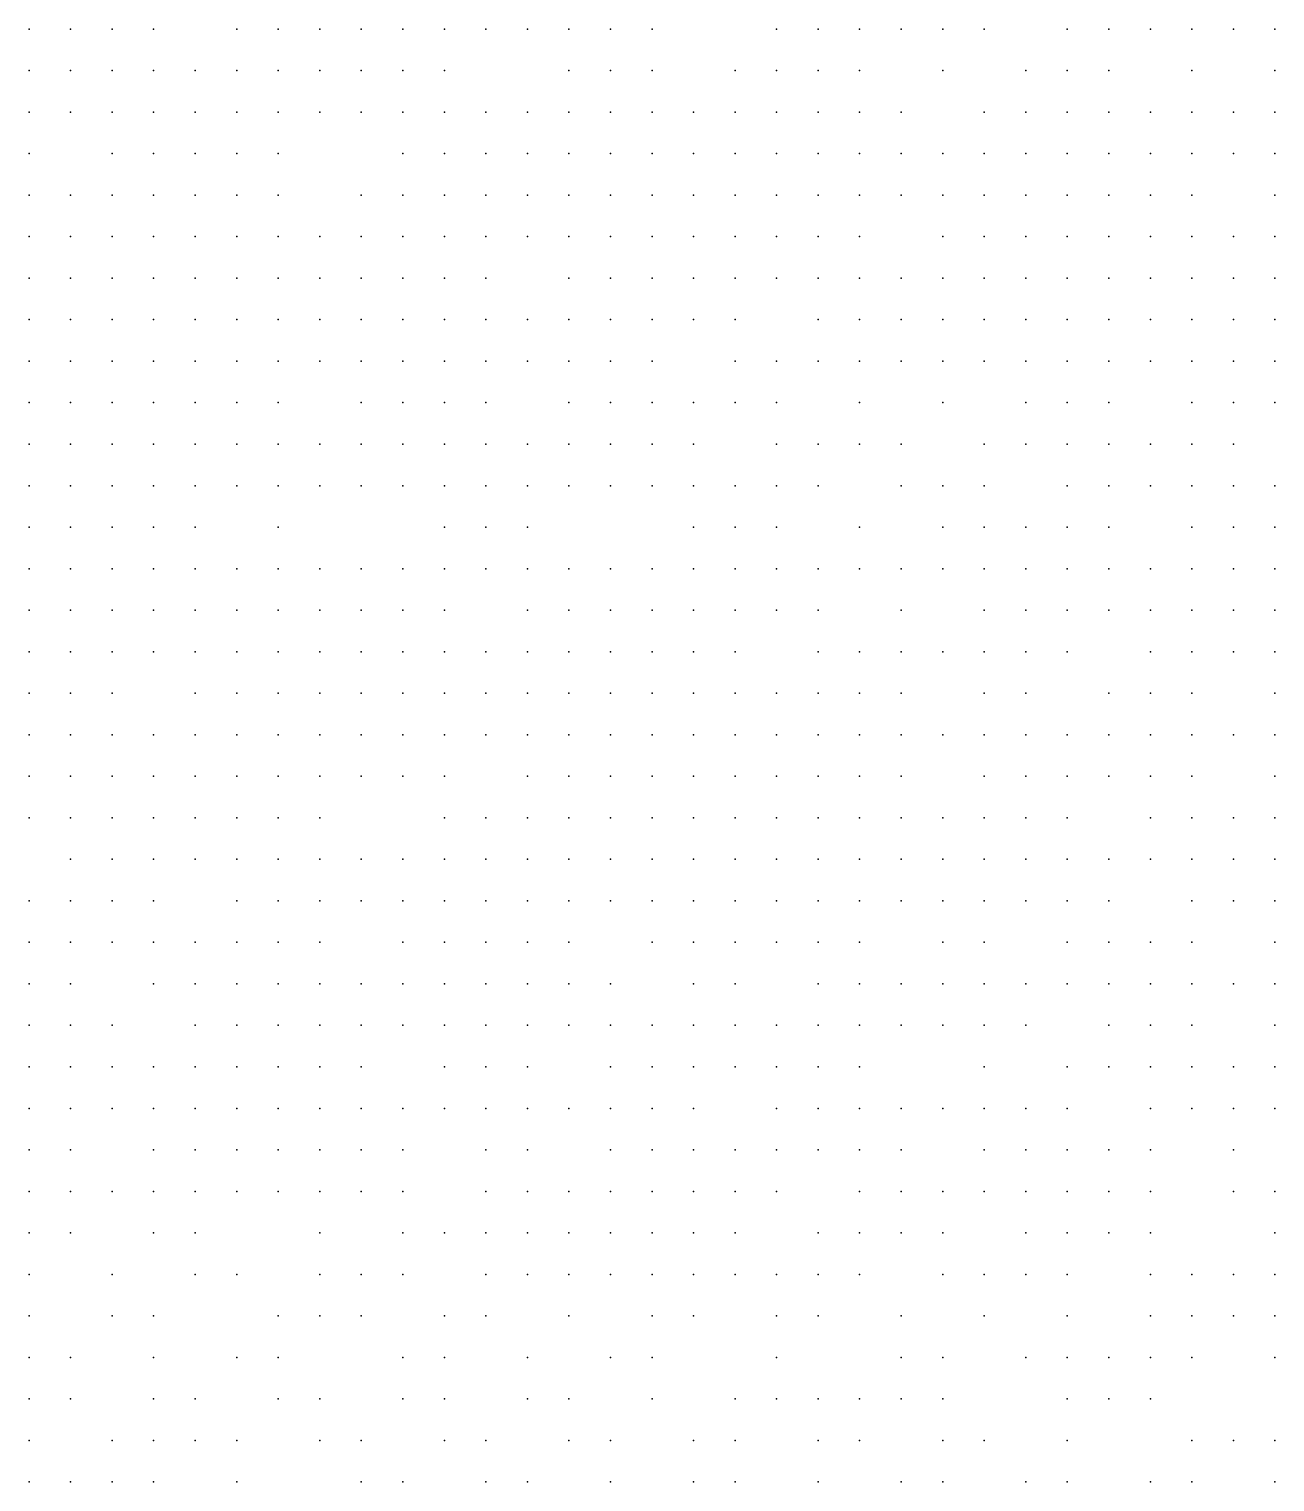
# Model space of a CAD drawing. Extents: x 429 to 793, y 817 to 1241.
# Drawn here: x 520.62 to 542.52, y 1108.61 to 1134.16 of the extents above; entities that cross this region are included whole.
import ezdxf

# ---------------------------------------------------------------- set-up
doc = ezdxf.new("R2010")
doc.units = 0

msp = doc.modelspace()

# ---------------------------------------------------------------- linework, layer by layer
for p in [(520.62, 1134.16, 231.803), (521.35, 1134.16, 232.277), (522.08, 1134.16, 232.74), (522.81, 1134.16, 233.203), (524.27, 1134.16, 233.988), (525, 1134.16, 234.11), (525.73, 1134.16, 234.583), (526.46, 1134.16, 235.17), (527.19, 1134.16, 235.437), (527.92, 1134.16, 235.853), (528.65, 1134.16, 236.253), (529.38, 1134.16, 236.783), (530.11, 1134.16, 237.093), (530.84, 1134.16, 237.527), (531.57, 1134.16, 237.705), (533.76, 1134.16, 238.78), (534.49, 1134.16, 239.29), (535.22, 1134.16, 239.53), (535.95, 1134.16, 239.827), (536.68, 1134.16, 240.095), (537.41, 1134.16, 240.392), (538.87, 1134.16, 241.235), (539.6, 1134.16, 241.522), (540.33, 1134.16, 241.81), (541.06, 1134.16, 242.065), (541.79, 1134.16, 242.043), (542.52, 1134.16, 242.32), (520.62, 1133.43, 231.485), (521.35, 1133.43, 232.2), (522.08, 1133.43, 232.433), (522.81, 1133.43, 232.897), (523.54, 1133.43, 233.36), (524.27, 1133.43, 233.813), (525, 1133.43, 234.354), (525.73, 1133.43, 234.72), (526.46, 1133.43, 235.137), (527.19, 1133.43, 235.553), (527.92, 1133.43, 235.97), (530.11, 1133.43, 236.86), (530.84, 1133.43, 237.438), (531.57, 1133.43, 237.943), (533.03, 1133.43, 238.36), (533.76, 1133.43, 238.75), (534.49, 1133.43, 239.14), (535.22, 1133.43, 239.56), (536.68, 1133.43, 240.125), (538.14, 1133.43, 240.633), (538.87, 1133.43, 241.012), (539.6, 1133.43, 241.278), (541.06, 1133.43, 241.72), (542.52, 1133.43, 242.275), (520.62, 1132.7, 231.638), (521.35, 1132.7, 232.234), (522.08, 1132.7, 232.521), (522.81, 1132.7, 233.073), (523.54, 1132.7, 233.337), (524.27, 1132.7, 234.028), (525, 1132.7, 234.363), (525.73, 1132.7, 234.68), (526.46, 1132.7, 235.205), (527.19, 1132.7, 235.411), (527.92, 1132.7, 235.691), (528.65, 1132.7, 236.37), (529.38, 1132.7, 236.77), (530.11, 1132.7, 237.17), (530.84, 1132.7, 237.338), (531.57, 1132.7, 237.643), (532.3, 1132.7, 238.115), (533.03, 1132.7, 238.42), (533.76, 1132.7, 238.81), (534.49, 1132.7, 239.2), (535.22, 1132.7, 239.32), (535.95, 1132.7, 239.858), (537.41, 1132.7, 240.359), (538.14, 1132.7, 240.607), (538.87, 1132.7, 240.847), (539.6, 1132.7, 241.087), (540.33, 1132.7, 241.454), (541.06, 1132.7, 241.63), (541.79, 1132.7, 241.952), (542.52, 1132.7, 242.185), (520.62, 1131.97, 231.527), (522.08, 1131.97, 232.498), (522.81, 1131.97, 232.762), (523.54, 1131.97, 233.049), (524.27, 1131.97, 233.671), (525, 1131.97, 234.005), (527.19, 1131.97, 235.338), (527.92, 1131.97, 235.897), (528.65, 1131.97, 236.178), (529.38, 1131.97, 236.46), (530.11, 1131.97, 236.697), (530.84, 1131.97, 237.083), (531.57, 1131.97, 237.506), (532.3, 1131.97, 237.811), (533.03, 1131.97, 238.283), (533.76, 1131.97, 238.542), (534.49, 1131.97, 238.937), (535.22, 1131.97, 239.195), (535.95, 1131.97, 239.41), (536.68, 1131.97, 239.939), (537.41, 1131.97, 240.085), (538.14, 1131.97, 240.332), (538.87, 1131.97, 240.82), (539.6, 1131.97, 240.762), (540.33, 1131.97, 241.06), (541.06, 1131.97, 241.364), (541.79, 1131.97, 241.863), (542.52, 1131.97, 242.103), (520.62, 1131.24, 231.53), (521.35, 1131.24, 231.977), (522.08, 1131.24, 232.413), (522.81, 1131.24, 232.85), (523.54, 1131.24, 233.313), (524.27, 1131.24, 233.767), (525, 1131.24, 234.203), (526.46, 1131.24, 234.64), (527.19, 1131.24, 235.023), (527.92, 1131.24, 235.544), (528.65, 1131.24, 235.823), (529.38, 1131.24, 236.223), (530.11, 1131.24, 236.61), (530.84, 1131.24, 236.997), (531.57, 1131.24, 237.363), (532.3, 1131.24, 237.73), (533.03, 1131.24, 237.842), (533.76, 1131.24, 238.147), (534.49, 1131.24, 238.8), (535.22, 1131.24, 238.883), (535.95, 1131.24, 239.23), (536.68, 1131.24, 239.706), (537.41, 1131.24, 239.997), (538.14, 1131.24, 240.055), (538.87, 1131.24, 240.347), (539.6, 1131.24, 240.528), (540.33, 1131.24, 240.943), (541.06, 1131.24, 241.54), (542.52, 1131.24, 241.793), (520.62, 1130.51, 231.298), (521.35, 1130.51, 231.639), (522.08, 1130.51, 232.302), (522.81, 1130.51, 232.623), (523.54, 1130.51, 232.945), (524.27, 1130.51, 233.29), (525, 1130.51, 233.902), (525.73, 1130.51, 234.251), (526.46, 1130.51, 234.6), (527.19, 1130.51, 234.983), (527.92, 1130.51, 235.367), (528.65, 1130.51, 235.75), (529.38, 1130.51, 236.186), (530.11, 1130.51, 236.523), (530.84, 1130.51, 236.91), (531.57, 1130.51, 237.15), (532.3, 1130.51, 237.277), (533.03, 1130.51, 237.643), (533.76, 1130.51, 238.01), (534.49, 1130.51, 238.376), (535.22, 1130.51, 238.703), (536.68, 1130.51, 239.438), (537.41, 1130.51, 239.764), (538.14, 1130.51, 239.822), (538.87, 1130.51, 240.113), (539.6, 1130.51, 240.295), (540.33, 1130.51, 240.71), (541.06, 1130.51, 241.053), (541.79, 1130.51, 241.253), (542.52, 1130.51, 241.416), (520.62, 1129.78, 231.063), (521.35, 1129.78, 231.616), (522.08, 1129.78, 231.957), (522.81, 1129.78, 232.278), (523.54, 1129.78, 232.83), (524.27, 1129.78, 233.24), (525, 1129.78, 233.64), (525.73, 1129.78, 234.164), (526.46, 1129.78, 234.513), (527.19, 1129.78, 234.779), (527.92, 1129.78, 235.28), (528.65, 1129.78, 235.643), (530.11, 1129.78, 236.334), (530.84, 1129.78, 236.482), (531.57, 1129.78, 236.77), (532.3, 1129.78, 237.39), (533.03, 1129.78, 237.63), (533.76, 1129.78, 237.81), (534.49, 1129.78, 238.107), (535.22, 1129.78, 238.434), (535.95, 1129.78, 238.742), (536.68, 1129.78, 238.8), (537.41, 1129.78, 239.465), (538.14, 1129.78, 239.673), (538.87, 1129.78, 239.88), (539.6, 1129.78, 240.08), (540.33, 1129.78, 240.28), (541.06, 1129.78, 240.48), (541.79, 1129.78, 240.967), (542.52, 1129.78, 241.129), (520.62, 1129.05, 231.057), (521.35, 1129.05, 231.487), (522.08, 1129.05, 231.933), (522.81, 1129.05, 232.37), (523.54, 1129.05, 232.78), (524.27, 1129.05, 233.19), (525, 1129.05, 233.59), (525.73, 1129.05, 233.99), (526.46, 1129.05, 234.077), (527.19, 1129.05, 234.693), (527.92, 1129.05, 234.81), (528.65, 1129.05, 235.173), (529.38, 1129.05, 235.537), (530.11, 1129.05, 235.89), (530.84, 1129.05, 236.243), (531.57, 1129.05, 236.63), (532.3, 1129.05, 236.997), (533.03, 1129.05, 237.303), (534.49, 1129.05, 237.61), (535.22, 1129.05, 237.907), (535.95, 1129.05, 238.492), (536.68, 1129.05, 238.55), (537.41, 1129.05, 238.945), (538.14, 1129.05, 239.09), (538.87, 1129.05, 239.485), (539.6, 1129.05, 239.836), (540.33, 1129.05, 239.807), (541.06, 1129.05, 240.088), (541.79, 1129.05, 240.68), (542.52, 1129.05, 240.842), (520.62, 1128.32, 230.62), (521.35, 1128.32, 231.05), (522.08, 1128.32, 231.48), (522.81, 1128.32, 231.91), (523.54, 1128.32, 232.525), (524.27, 1128.32, 232.735), (525, 1128.32, 233.14), (525.73, 1128.32, 233.54), (526.46, 1128.32, 233.94), (527.19, 1128.32, 234.34), (527.92, 1128.32, 234.703), (528.65, 1128.32, 235.067), (529.38, 1128.32, 235.43), (530.11, 1128.32, 235.783), (530.84, 1128.32, 236.137), (531.57, 1128.32, 236.49), (533.03, 1128.32, 236.95), (533.76, 1128.32, 237.103), (534.49, 1128.32, 237.41), (535.22, 1128.32, 237.707), (535.95, 1128.32, 238.003), (536.68, 1128.32, 238.242), (537.41, 1128.32, 238.695), (538.14, 1128.32, 238.827), (538.87, 1128.32, 239.06), (539.6, 1128.32, 239.293), (540.33, 1128.32, 239.513), (541.06, 1128.32, 239.748), (541.79, 1128.32, 240.044), (542.52, 1128.32, 240), (520.62, 1127.59, 230.533), (521.35, 1127.59, 230.963), (522.08, 1127.59, 231.393), (522.81, 1127.59, 231.81), (523.54, 1127.59, 232.19), (524.27, 1127.59, 232.47), (525, 1127.59, 232.945), (526.46, 1127.59, 233.81), (527.19, 1127.59, 234.11), (527.92, 1127.59, 234.443), (528.65, 1127.59, 234.61), (530.11, 1127.59, 235.155), (530.84, 1127.59, 235.417), (531.57, 1127.59, 235.953), (532.3, 1127.59, 236.165), (533.03, 1127.59, 236.525), (533.76, 1127.59, 236.985), (535.22, 1127.59, 237.577), (536.68, 1127.59, 237.743), (538.14, 1127.59, 238.533), (538.87, 1127.59, 238.767), (539.6, 1127.59, 239), (541.06, 1127.59, 239.22), (541.79, 1127.59, 239.704), (542.52, 1127.59, 239.66), (520.62, 1126.86, 230.447), (521.35, 1126.86, 230.877), (522.08, 1126.86, 231.293), (522.81, 1126.86, 231.193), (523.54, 1126.86, 231.61), (524.27, 1126.86, 231.99), (525, 1126.86, 232.54), (525.73, 1126.86, 232.75), (526.46, 1126.86, 233.315), (527.19, 1126.86, 233.503), (527.92, 1126.86, 233.88), (528.65, 1126.86, 234.213), (529.38, 1126.86, 234.745), (530.11, 1126.86, 234.88), (530.84, 1126.86, 235.2), (531.57, 1126.86, 235.52), (532.3, 1126.86, 235.84), (533.76, 1126.86, 236.103), (534.49, 1126.86, 236.595), (535.22, 1126.86, 236.63), (535.95, 1126.86, 237.187), (537.41, 1126.86, 237.85), (538.14, 1126.86, 238.05), (538.87, 1126.86, 238.15), (539.6, 1126.86, 238.075), (540.33, 1126.86, 238.5), (541.06, 1126.86, 238.915), (541.79, 1126.86, 238.925), (520.62, 1126.13, 229.937), (521.35, 1126.13, 230.36), (522.08, 1126.13, 230.928), (522.81, 1126.13, 231.269), (523.54, 1126.13, 231.497), (524.27, 1126.13, 231.877), (525, 1126.13, 232.257), (525.73, 1126.13, 232.545), (526.46, 1126.13, 232.91), (527.19, 1126.13, 233.475), (527.92, 1126.13, 233.635), (528.65, 1126.13, 234.132), (529.38, 1126.13, 234.383), (530.11, 1126.13, 234.287), (530.84, 1126.13, 234.952), (531.57, 1126.13, 235.025), (532.3, 1126.13, 235.432), (533.03, 1126.13, 235.505), (533.76, 1126.13, 235.992), (534.49, 1126.13, 236.143), (535.95, 1126.13, 236.6), (536.68, 1126.13, 237.143), (537.41, 1126.13, 237.4), (538.87, 1126.13, 237.6), (539.6, 1126.13, 237.8), (540.33, 1126.13, 238), (541.06, 1126.13, 238.415), (541.79, 1126.13, 238.285), (542.52, 1126.13, 238.38), (520.62, 1125.4, 229.853), (521.35, 1125.4, 229.757), (522.08, 1125.4, 230.167), (522.81, 1125.4, 230.815), (523.54, 1125.4, 231.383), (525, 1125.4, 231.763), (527.92, 1125.4, 233.23), (528.65, 1125.4, 233.39), (529.38, 1125.4, 233.887), (532.3, 1125.4, 235.098), (533.03, 1125.4, 235.17), (533.76, 1125.4, 235.657), (535.22, 1125.4, 236.245), (536.68, 1125.4, 236.57), (537.41, 1125.4, 236.54), (538.14, 1125.4, 236.955), (538.87, 1125.4, 237.007), (539.6, 1125.4, 237.503), (541.06, 1125.4, 237.867), (541.79, 1125.4, 237.735), (542.52, 1125.4, 238.152), (520.62, 1124.67, 229.25), (521.35, 1124.67, 229.718), (522.08, 1124.67, 230.07), (522.81, 1124.67, 230.47), (523.54, 1124.67, 230.87), (524.27, 1124.67, 231.27), (525, 1124.67, 231.655), (525.73, 1124.67, 231.983), (526.46, 1124.67, 232.34), (527.19, 1124.67, 232.69), (527.92, 1124.67, 233.04), (528.65, 1124.67, 232.965), (529.38, 1124.67, 233.7), (530.11, 1124.67, 233.997), (530.84, 1124.67, 234.3), (531.57, 1124.67, 234.59), (532.3, 1124.67, 234.6), (533.03, 1124.67, 234.75), (533.76, 1124.67, 235.114), (534.49, 1124.67, 235.4), (535.22, 1124.67, 235.63), (535.95, 1124.67, 235.86), (536.68, 1124.67, 236.077), (537.41, 1124.67, 236.293), (538.14, 1124.67, 236.51), (538.87, 1124.67, 236.388), (539.6, 1124.67, 236.677), (540.33, 1124.67, 236.843), (541.06, 1124.67, 237.01), (541.79, 1124.67, 237.163), (542.52, 1124.67, 237.317), (520.62, 1123.94, 229.015), (521.35, 1123.94, 229.367), (522.08, 1123.94, 229.893), (522.81, 1123.94, 230.149), (523.54, 1123.94, 230.837), (524.27, 1123.94, 231.073), (525, 1123.94, 231.41), (525.73, 1123.94, 231.739), (526.46, 1123.94, 232.123), (527.19, 1123.94, 232.332), (527.92, 1123.94, 232.823), (529.38, 1123.94, 233.15), (530.11, 1123.94, 233.43), (530.84, 1123.94, 233.74), (531.57, 1123.94, 234.03), (532.3, 1123.94, 234.18), (533.03, 1123.94, 234.61), (533.76, 1123.94, 234.87), (534.49, 1123.94, 235.077), (535.95, 1123.94, 235.537), (537.41, 1123.94, 235.753), (538.14, 1123.94, 235.97), (538.87, 1123.94, 236.163), (539.6, 1123.94, 236.307), (540.33, 1123.94, 236.514), (541.06, 1123.94, 236.392), (541.79, 1123.94, 236.64), (542.52, 1123.94, 236.793), (520.62, 1123.21, 228.687), (521.35, 1123.21, 229.19), (522.08, 1123.21, 229.542), (522.81, 1123.21, 229.717), (523.54, 1123.21, 230.405), (524.27, 1123.21, 230.497), (525, 1123.21, 230.877), (525.73, 1123.21, 231.213), (526.46, 1123.21, 231.55), (527.19, 1123.21, 231.907), (527.92, 1123.21, 232.257), (528.65, 1123.21, 232.583), (529.38, 1123.21, 232.91), (530.11, 1123.21, 233.183), (530.84, 1123.21, 233.457), (531.57, 1123.21, 233.76), (532.3, 1123.21, 234.05), (533.03, 1123.21, 234.31), (534.49, 1123.21, 234.57), (535.22, 1123.21, 234.777), (535.95, 1123.21, 234.983), (536.68, 1123.21, 235.213), (537.41, 1123.21, 235.43), (538.14, 1123.21, 235.623), (538.87, 1123.21, 235.817), (540.33, 1123.21, 235.96), (541.06, 1123.21, 236.144), (541.79, 1123.21, 236.27), (542.52, 1123.21, 236.423), (520.62, 1122.48, 228.533), (521.35, 1122.48, 228.92), (522.08, 1122.48, 229.365), (523.54, 1122.48, 229.973), (524.27, 1122.48, 230.3), (525, 1122.48, 230.68), (525.73, 1122.48, 231.017), (526.46, 1122.48, 231.353), (527.19, 1122.48, 231.69), (527.92, 1122.48, 232.017), (528.65, 1122.48, 232.032), (529.38, 1122.48, 232.374), (530.11, 1122.48, 232.67), (530.84, 1122.48, 232.955), (531.57, 1122.48, 233.217), (532.3, 1122.48, 233.49), (533.03, 1122.48, 233.75), (533.76, 1122.48, 234.01), (534.49, 1122.48, 234.27), (535.22, 1122.48, 234.477), (535.95, 1122.48, 234.683), (537.41, 1122.48, 234.89), (538.14, 1122.48, 235.083), (539.6, 1122.48, 235.47), (540.33, 1122.48, 235.613), (541.06, 1122.48, 235.757), (542.52, 1122.48, 235.9), (520.62, 1121.75, 228.38), (521.35, 1121.75, 228.767), (522.08, 1121.75, 229.153), (522.81, 1121.75, 229.54), (523.54, 1121.75, 229.673), (524.27, 1121.75, 230.008), (525, 1121.75, 230.344), (525.73, 1121.75, 230.477), (526.46, 1121.75, 231.083), (527.19, 1121.75, 231.285), (527.92, 1121.75, 231.736), (528.65, 1121.75, 231.782), (529.38, 1121.75, 232.078), (530.11, 1121.75, 232.42), (530.84, 1121.75, 232.562), (531.57, 1121.75, 233.098), (532.3, 1121.75, 233.213), (533.03, 1121.75, 233.45), (533.76, 1121.75, 233.718), (534.49, 1121.75, 233.694), (535.22, 1121.75, 233.97), (535.95, 1121.75, 234.05), (536.68, 1121.75, 234.51), (537.41, 1121.75, 234.563), (538.14, 1121.75, 234.73), (538.87, 1121.75, 234.955), (539.6, 1121.75, 234.859), (540.33, 1121.75, 235.117), (541.06, 1121.75, 235.26), (541.79, 1121.75, 235.403), (542.52, 1121.75, 235.527), (520.62, 1121.02, 227.865), (521.35, 1121.02, 228.22), (522.08, 1121.02, 228.47), (522.81, 1121.02, 228.993), (523.54, 1121.02, 229.357), (524.27, 1121.02, 229.717), (525, 1121.02, 230.141), (525.73, 1121.02, 230.273), (526.46, 1121.02, 230.678), (527.19, 1121.02, 230.923), (527.92, 1121.02, 231.237), (529.38, 1121.02, 231.828), (530.11, 1121.02, 231.843), (530.84, 1121.02, 232.17), (531.57, 1121.02, 232.443), (532.3, 1121.02, 232.69), (533.03, 1121.02, 232.937), (533.76, 1121.02, 233.173), (534.49, 1121.02, 233.418), (535.22, 1121.02, 233.67), (535.95, 1121.02, 233.877), (537.41, 1121.02, 234.057), (538.14, 1121.02, 234.237), (538.87, 1121.02, 234.403), (539.6, 1121.02, 234.602), (540.33, 1121.02, 234.763), (541.06, 1121.02, 234.907), (542.52, 1121.02, 235.03), (520.62, 1120.29, 227.64), (521.35, 1120.29, 228.06), (522.08, 1120.29, 228.447), (522.81, 1120.29, 228.81), (523.54, 1120.29, 229.173), (524.27, 1120.29, 229.533), (525, 1120.29, 229.893), (525.73, 1120.29, 229.938), (527.92, 1120.29, 230.697), (528.65, 1120.29, 231.01), (529.38, 1120.29, 231.313), (530.11, 1120.29, 231.874), (530.84, 1120.29, 231.92), (531.57, 1120.29, 232.167), (532.3, 1120.29, 232.413), (533.03, 1120.29, 232.66), (533.76, 1120.29, 232.768), (534.49, 1120.29, 232.897), (535.22, 1120.29, 233.133), (535.95, 1120.29, 233.37), (536.68, 1120.29, 233.55), (537.41, 1120.29, 233.73), (538.14, 1120.29, 233.91), (538.87, 1120.29, 234.077), (540.33, 1120.29, 234.243), (541.06, 1120.29, 234.41), (541.79, 1120.29, 234.533), (542.52, 1120.29, 234.657), (521.35, 1119.56, 227.705), (522.08, 1119.56, 227.9), (522.81, 1119.56, 228.263), (523.54, 1119.56, 228.662), (524.27, 1119.56, 228.99), (525, 1119.56, 229.35), (525.73, 1119.56, 229.71), (526.46, 1119.56, 230.07), (527.19, 1119.56, 230.383), (527.92, 1119.56, 230.712), (528.65, 1119.56, 230.757), (529.38, 1119.56, 231.174), (530.11, 1119.56, 231.338), (530.84, 1119.56, 231.503), (531.57, 1119.56, 231.9), (532.3, 1119.56, 232.14), (533.03, 1119.56, 232.12), (533.76, 1119.56, 232.38), (534.49, 1119.56, 232.488), (535.22, 1119.56, 232.982), (535.95, 1119.56, 233.073), (536.68, 1119.56, 233.233), (537.41, 1119.56, 233.441), (538.14, 1119.56, 233.359), (538.87, 1119.56, 233.593), (539.6, 1119.56, 233.76), (540.33, 1119.56, 233.927), (541.06, 1119.56, 234.083), (541.79, 1119.56, 234.19), (542.52, 1119.56, 234.357), (520.62, 1118.83, 227.093), (521.35, 1118.83, 227.297), (522.08, 1118.83, 227.683), (522.81, 1118.83, 228.04), (524.27, 1118.83, 228.767), (525, 1118.83, 228.981), (525.73, 1118.83, 229.487), (526.46, 1118.83, 229.833), (527.19, 1118.83, 230.13), (527.92, 1118.83, 230.16), (528.65, 1118.83, 230.458), (529.38, 1118.83, 230.921), (530.11, 1118.83, 231.085), (530.84, 1118.83, 231.097), (531.57, 1118.83, 231.387), (532.3, 1118.83, 231.62), (533.03, 1118.83, 231.86), (533.76, 1118.83, 232.1), (534.49, 1118.83, 232.208), (535.22, 1118.83, 232.337), (535.95, 1118.83, 232.557), (536.68, 1118.83, 232.777), (537.41, 1118.83, 232.937), (538.14, 1118.83, 233.124), (538.87, 1118.83, 233.277), (539.6, 1118.83, 233.443), (541.06, 1118.83, 233.6), (541.79, 1118.83, 233.757), (542.52, 1118.83, 233.863), (520.62, 1118.1, 226.742), (521.35, 1118.1, 226.995), (522.08, 1118.1, 227.08), (522.81, 1118.1, 227.467), (523.54, 1118.1, 228.11), (524.27, 1118.1, 228.215), (525, 1118.1, 228.543), (525.73, 1118.1, 228.903), (527.19, 1118.1, 229.597), (527.92, 1118.1, 229.893), (528.65, 1118.1, 230.205), (529.38, 1118.1, 230.25), (530.11, 1118.1, 230.667), (531.57, 1118.1, 230.833), (532.3, 1118.1, 231.12), (533.03, 1118.1, 231.353), (533.76, 1118.1, 231.587), (534.49, 1118.1, 231.82), (535.22, 1118.1, 232.04), (536.68, 1118.1, 232.48), (537.41, 1118.1, 232.64), (538.87, 1118.1, 232.8), (539.6, 1118.1, 232.96), (540.33, 1118.1, 233.117), (541.06, 1118.1, 233.273), (542.52, 1118.1, 233.537), (520.62, 1117.37, 226.29), (521.35, 1117.37, 226.693), (522.81, 1117.37, 227.25), (523.54, 1117.37, 227.607), (524.27, 1117.37, 227.963), (525, 1117.37, 228.32), (525.73, 1117.37, 228.667), (526.46, 1117.37, 229.013), (527.19, 1117.37, 229.36), (527.92, 1117.37, 229.657), (528.65, 1117.37, 229.953), (529.38, 1117.37, 229.842), (530.11, 1117.37, 229.99), (530.84, 1117.37, 230.547), (532.3, 1117.37, 230.843), (533.03, 1117.37, 231.332), (534.49, 1117.37, 231.53), (535.22, 1117.37, 231.772), (535.95, 1117.37, 231.976), (536.68, 1117.37, 231.928), (537.41, 1117.37, 232.18), (538.14, 1117.37, 232.34), (538.87, 1117.37, 232.5), (539.6, 1117.37, 232.647), (540.33, 1117.37, 232.787), (541.06, 1117.37, 232.752), (541.79, 1117.37, 232.874), (542.52, 1117.37, 232.77), (520.62, 1116.64, 226.09), (521.35, 1116.64, 226.477), (522.08, 1116.64, 226.863), (523.54, 1116.64, 227.461), (524.27, 1116.64, 227.672), (525, 1116.64, 227.883), (525.73, 1116.64, 228.395), (526.46, 1116.64, 228.47), (527.19, 1116.64, 228.792), (527.92, 1116.64, 229.113), (528.65, 1116.64, 229.435), (529.38, 1116.64, 229.707), (530.11, 1116.64, 229.73), (530.84, 1116.64, 230.003), (531.57, 1116.64, 230.277), (532.3, 1116.64, 230.28), (533.03, 1116.64, 230.673), (533.76, 1116.64, 231.055), (534.49, 1116.64, 231.02), (535.22, 1116.64, 231.24), (535.95, 1116.64, 231.45), (536.68, 1116.64, 231.676), (537.41, 1116.64, 231.88), (538.14, 1116.64, 232.04), (539.6, 1116.64, 232.187), (540.33, 1116.64, 232.02), (541.06, 1116.64, 232.16), (542.52, 1116.64, 232.544), (520.62, 1115.91, 225.645), (521.35, 1115.91, 225.873), (522.08, 1115.91, 226.25), (522.81, 1115.91, 226.677), (523.54, 1115.91, 226.797), (524.27, 1115.91, 227.445), (525, 1115.91, 227.497), (525.73, 1115.91, 227.84), (526.46, 1115.91, 228.18), (527.92, 1115.91, 228.867), (528.65, 1115.91, 229.163), (529.38, 1115.91, 229.447), (530.84, 1115.91, 229.47), (531.57, 1115.91, 229.743), (532.3, 1115.91, 230.017), (533.03, 1115.91, 230.29), (533.76, 1115.91, 230.51), (534.49, 1115.91, 230.73), (535.22, 1115.91, 230.95), (537.41, 1115.91, 231.37), (538.87, 1115.91, 231.727), (539.6, 1115.91, 231.599), (540.33, 1115.91, 231.809), (541.06, 1115.91, 231.713), (541.79, 1115.91, 231.853), (542.52, 1115.91, 231.993), (520.62, 1115.18, 225.28), (521.35, 1115.18, 225.657), (522.08, 1115.18, 226.033), (522.81, 1115.18, 226.41), (523.54, 1115.18, 226.45), (524.27, 1115.18, 227.008), (525, 1115.18, 226.913), (525.73, 1115.18, 227.276), (526.46, 1115.18, 227.788), (527.19, 1115.18, 227.977), (527.92, 1115.18, 228.28), (528.65, 1115.18, 228.62), (529.38, 1115.18, 228.907), (530.11, 1115.18, 229.188), (530.84, 1115.18, 229.193), (531.57, 1115.18, 229.606), (532.3, 1115.18, 229.742), (533.76, 1115.18, 230.238), (534.49, 1115.18, 230.22), (535.22, 1115.18, 230.423), (535.95, 1115.18, 230.66), (536.68, 1115.18, 230.87), (537.41, 1115.18, 231.08), (538.14, 1115.18, 230.78), (538.87, 1115.18, 230.98), (540.33, 1115.18, 231.503), (541.06, 1115.18, 231.407), (541.79, 1115.18, 231.547), (542.52, 1115.18, 231.68), (520.62, 1114.45, 224.687), (521.35, 1114.45, 225.091), (522.81, 1114.45, 225.872), (523.54, 1114.45, 226.193), (524.27, 1114.45, 226.303), (525, 1114.45, 226.952), (525.73, 1114.45, 227.009), (526.46, 1114.45, 227.333), (527.19, 1114.45, 227.522), (528.65, 1114.45, 228.35), (529.38, 1114.45, 228.627), (530.84, 1114.45, 228.912), (531.57, 1114.45, 228.917), (532.3, 1114.45, 229.465), (533.03, 1114.45, 229.463), (533.76, 1114.45, 229.737), (534.49, 1114.45, 229.943), (535.22, 1114.45, 230.15), (535.95, 1114.45, 230.37), (537.41, 1114.45, 230.28), (538.14, 1114.45, 230.48), (538.87, 1114.45, 230.68), (539.6, 1114.45, 230.82), (540.33, 1114.45, 230.96), (541.79, 1114.45, 231.1), (520.62, 1113.72, 224.42), (521.35, 1113.72, 224.742), (522.08, 1113.72, 225.173), (522.81, 1113.72, 225.389), (523.54, 1113.72, 225.927), (524.27, 1113.72, 226.037), (525, 1113.72, 226.38), (525.73, 1113.72, 226.685), (526.46, 1113.72, 226.743), (527.19, 1113.72, 227.407), (528.65, 1113.72, 227.743), (529.38, 1113.72, 228.08), (530.11, 1113.72, 228.087), (530.84, 1113.72, 228.635), (531.57, 1113.72, 228.64), (532.3, 1113.72, 228.913), (533.03, 1113.72, 229.187), (533.76, 1113.72, 229.46), (535.22, 1113.72, 229.667), (535.95, 1113.72, 229.873), (536.68, 1113.72, 230.08), (537.41, 1113.72, 230.005), (538.14, 1113.72, 230.455), (538.87, 1113.72, 230.155), (539.6, 1113.72, 230.38), (540.33, 1113.72, 230.52), (541.79, 1113.72, 230.79), (542.52, 1113.72, 230.92), (520.62, 1112.99, 223.77), (521.35, 1112.99, 224.15), (522.81, 1112.99, 224.907), (523.54, 1112.99, 225.283), (525.73, 1112.99, 226.113), (527.19, 1112.99, 226.8), (527.92, 1112.99, 227.137), (528.65, 1112.99, 227.488), (529.38, 1112.99, 227.533), (530.11, 1112.99, 227.948), (530.84, 1112.99, 228.087), (531.57, 1112.99, 228.225), (532.3, 1112.99, 228.63), (533.03, 1112.99, 228.627), (534.49, 1112.99, 229.173), (535.22, 1112.99, 229.38), (535.95, 1112.99, 229.587), (536.68, 1112.99, 229.293), (538.14, 1112.99, 229.93), (538.87, 1112.99, 229.88), (539.6, 1112.99, 230.08), (540.33, 1112.99, 230.22), (542.52, 1112.99, 230.48), (520.62, 1112.26, 223.5), (522.08, 1112.26, 224.26), (523.54, 1112.26, 225.017), (524.27, 1112.26, 225.419), (525.73, 1112.26, 225.686), (526.46, 1112.26, 226.183), (527.19, 1112.26, 226.527), (528.65, 1112.26, 226.89), (529.38, 1112.26, 227.212), (530.11, 1112.26, 227.672), (530.84, 1112.26, 227.81), (531.57, 1112.26, 227.807), (532.3, 1112.26, 228.08), (533.03, 1112.26, 228.347), (533.76, 1112.26, 228.613), (534.49, 1112.26, 228.887), (535.22, 1112.26, 229.093), (536.68, 1112.26, 229), (537.41, 1112.26, 229.2), (538.14, 1112.26, 229.393), (538.87, 1112.26, 229.587), (540.33, 1112.26, 229.78), (541.06, 1112.26, 229.91), (541.79, 1112.26, 230.04), (542.52, 1112.26, 230.17), (520.62, 1111.53, 222.839), (522.08, 1111.53, 223.655), (522.81, 1111.53, 223.983), (525, 1111.53, 224.872), (525.73, 1111.53, 225.223), (526.46, 1111.53, 225.567), (527.92, 1111.53, 226.253), (528.65, 1111.53, 226.587), (530.11, 1111.53, 226.98), (531.57, 1111.53, 227.228), (532.3, 1111.53, 227.527), (533.76, 1111.53, 228.067), (534.49, 1111.53, 228.333), (535.95, 1111.53, 228.505), (537.41, 1111.53, 228.642), (538.87, 1111.53, 229.067), (540.33, 1111.53, 229.45), (541.06, 1111.53, 229.573), (541.79, 1111.53, 229.47), (542.52, 1111.53, 229.652), (520.62, 1110.8, 222.527), (521.35, 1110.8, 222.947), (522.81, 1110.8, 223.71), (524.27, 1110.8, 224.197), (525, 1110.8, 224.573), (527.19, 1110.8, 225.637), (527.92, 1110.8, 225.98), (529.38, 1110.8, 226.317), (530.84, 1110.8, 226.657), (531.57, 1110.8, 226.943), (533.76, 1110.8, 227.596), (535.95, 1110.8, 227.96), (536.68, 1110.8, 228.41), (538.14, 1110.8, 228.547), (538.87, 1110.8, 228.74), (539.6, 1110.8, 228.93), (540.33, 1110.8, 229.12), (541.06, 1110.8, 228.79), (542.52, 1110.8, 229.037), (520.62, 1110.07, 221.85), (521.35, 1110.07, 222.26), (522.81, 1110.07, 223.082), (523.54, 1110.07, 223.451), (525, 1110.07, 224.222), (525.73, 1110.07, 224.422), (527.19, 1110.07, 224.967), (527.92, 1110.07, 225.314), (529.38, 1110.07, 225.822), (530.11, 1110.07, 225.997), (531.57, 1110.07, 226.607), (533.03, 1110.07, 226.867), (533.76, 1110.07, 227.272), (534.49, 1110.07, 227.1), (535.22, 1110.07, 227.37), (535.95, 1110.07, 227.64), (536.68, 1110.07, 227.833), (538.87, 1110.07, 228.22), (539.6, 1110.07, 228.41), (540.33, 1110.07, 228.564), (520.62, 1109.34, 221.343), (522.08, 1109.34, 222.343), (522.81, 1109.34, 222.727), (523.54, 1109.34, 223.124), (524.27, 1109.34, 223.167), (525.73, 1109.34, 223.92), (526.46, 1109.34, 224.297), (527.92, 1109.34, 224.313), (528.65, 1109.34, 224.988), (530.11, 1109.34, 225.338), (530.84, 1109.34, 225.674), (532.3, 1109.34, 226.283), (533.03, 1109.34, 226.557), (534.49, 1109.34, 226.785), (535.22, 1109.34, 227.07), (536.68, 1109.34, 227.31), (537.41, 1109.34, 227.503), (538.87, 1109.34, 227.887), (541.06, 1109.34, 227.933), (541.79, 1109.34, 228.123), (542.52, 1109.34, 228.247), (520.62, 1108.61, 220.793), (521.35, 1108.61, 221.203), (522.08, 1108.61, 221.61), (522.81, 1108.61, 222.017), (524.27, 1108.61, 222.457), (526.46, 1108.61, 223.604), (527.19, 1108.61, 223.97), (528.65, 1108.61, 224.492), (529.38, 1108.61, 224.663), (530.84, 1108.61, 225.005), (532.3, 1108.61, 225.798), (533.03, 1108.61, 225.92), (534.49, 1108.61, 226.17), (535.95, 1108.61, 226.71), (536.68, 1108.61, 226.98), (538.14, 1108.61, 226.84), (538.87, 1108.61, 227.03), (540.33, 1108.61, 227.41), (541.06, 1108.61, 227.6), (542.52, 1108.61, 227.903)]:
    msp.add_point(p)

doc.saveas('drawing.dxf')
